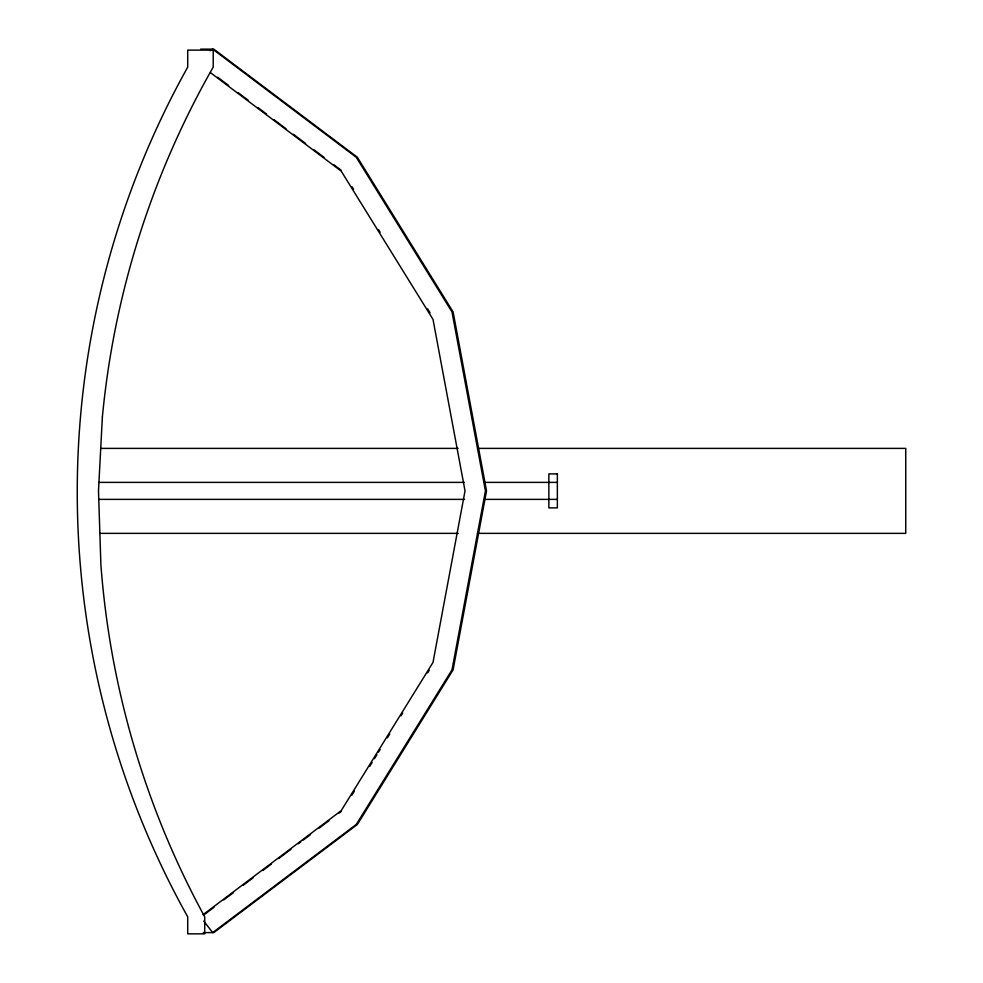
<?xml version="1.0" encoding="UTF-8"?>
<svg xmlns="http://www.w3.org/2000/svg" width="983" height="983" viewBox="0 0 983 983"><rect width="100%" height="100%" fill="white"/><g stroke="black" fill="none" stroke-linecap="round" stroke-linejoin="round"><path stroke-width="1.47" d="M351.951 795.05L354.371 791.155M369.669 766.457L372.078 762.55M374.498 758.655L376.919 754.747M378.529 752.155L380.138 749.55M387.376 737.852L389.796 733.945M401.064 715.747L402.674 713.142M427.642 672.839L429.252 670.246M203.1 914.657L341.199 810.656L432.987 662.444L465.033 490.886L432.987 319.328L341.199 171.103L210.423 72.631M204.194 914.657L213.962 907.297M223.743 899.937L233.524 892.564M243.292 885.204L253.073 877.844M262.854 870.483L271.406 864.045M278.742 858.515L290.956 849.312M298.291 843.795L300.737 841.952M303.182 840.109L310.517 834.592M319.07 828.141L328.85 820.78M338.619 813.42L341.064 811.577M210.165 50.76L212.684 49.15L356.239 157.255L451.996 311.894L485.442 490.886L451.996 669.865L356.239 824.504L212.684 932.609L203.776 921.108M200.655 49.15L213.778 49.15L357.333 157.255L453.089 311.894L486.536 490.886L453.089 669.865L357.333 824.504L213.778 932.609L203.248 932.609M100.721 448.395L458.103 448.395M477.935 448.395L905.748 448.395L905.748 533.364L477.48 533.364M98.939 482.383L464.406 482.383M484.361 482.383L557.349 482.383M98.767 499.376L464.652 499.376M484.558 499.376L557.349 499.376M99.873 533.364L458.275 533.364M217.636 77.227L228.634 85.509M238.414 92.881L248.183 100.241M257.964 107.602L266.516 114.04M273.852 119.57L286.078 128.773M293.401 134.29L305.627 143.493M314.179 149.932L323.96 157.305M333.741 164.665L341.064 170.182M351.951 186.709L353.561 189.314M378.529 229.617L380.138 232.209M427.642 308.92L430.05 312.827M102.367 417.038L98.497 490.886L100.893 564.783A872.326 872.326 0 0 0 204.71 916.856L204.71 933.85L187.716 933.85L187.716 916.856A872.29 872.29 0 0 1 187.716 67.114L187.716 50.121L213.213 50.121L213.213 67.114A872.326 872.326 0 0 0 102.367 417.038M557.349 473.892L548.858 473.892L548.858 507.879L557.349 507.879L557.349 473.892"/></g></svg>
